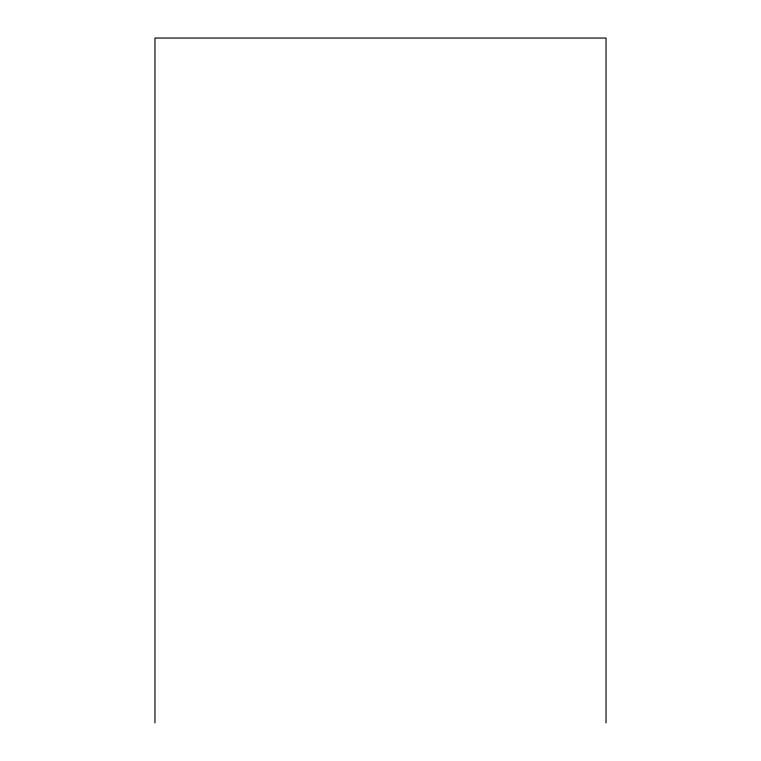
<?xml version="1.0" encoding="UTF-8"?>
<svg xmlns="http://www.w3.org/2000/svg" width="761" height="761" viewBox="0 0 761 761"><rect width="100%" height="100%" fill="white"/><g stroke="black" fill="none" stroke-linecap="round" stroke-linejoin="round"><path stroke-width="1.14" d="M606.041 722.95L606.041 38.05L154.959 38.05L154.959 722.95"/></g></svg>
